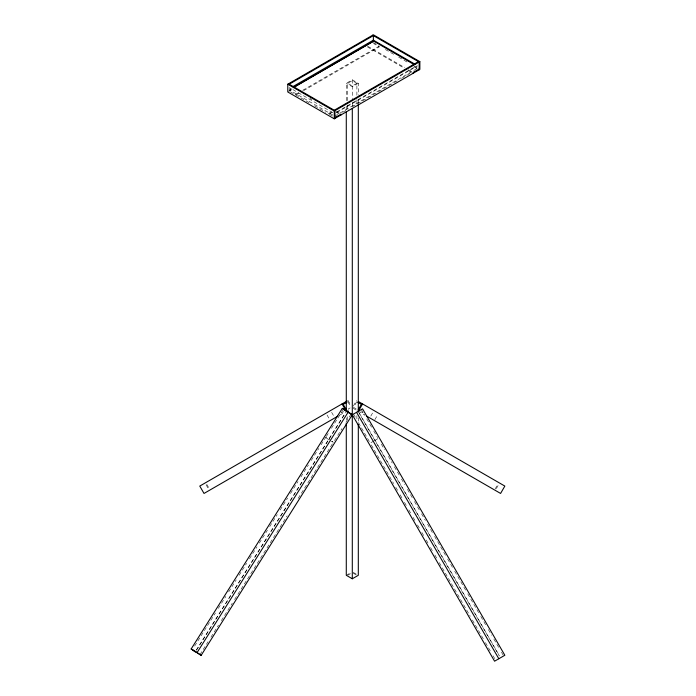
<?xml version="1.0" encoding="UTF-8"?>
<svg xmlns="http://www.w3.org/2000/svg" width="696" height="696" viewBox="0 0 696 696"><rect width="100%" height="100%" fill="white"/><g stroke="black" fill="none" stroke-linecap="round" stroke-linejoin="round"><path stroke-width="0.52" stroke-dasharray="3.48 2.61" d="M353.368 405.986L356.552 400.461M356.761 401.74L353.516 407.369L356.3 408.978M370.794 416.095L373.5 411.406M374.848 419.679L377.554 414.999M495.108 489.053L497.762 484.451M496.335 488.575L498.493 484.825M194.645 646.071L215.429 612.985M218.318 608.382L225.826 596.437M228.714 591.844L236.222 579.899M239.102 575.296L246.61 563.351M249.499 558.758L257.007 546.804M259.312 543.132L267.394 530.265M269.709 526.585L277.217 514.64M280.105 510.046L287.605 498.092M290.493 493.499L298.001 481.554M300.889 476.96L308.389 465.006M311.277 460.413L318.785 448.468M321.1 444.788L325.719 437.436L330.304 440.09M326.285 436.522L329.156 431.955M331.453 428.301L343.502 409.126M196.281 650.081L345.138 413.137M196.524 650.142L346.53 411.362M199.961 654.632L208.043 641.764M210.931 637.171L218.44 625.217M221.328 620.623L232.299 603.162M234.604 599.482L287.144 515.849M298.114 498.388L333.34 442.325L331.827 441.203M334.489 440.498L341.945 428.623M345.955 422.228L351.123 414.016M291.911 88.766L288.475 90.75L310.799 103.634M288.475 91.567L293.155 88.871M295.2 94.63L298.941 92.472M302.682 90.315L379.381 46.032M296.139 94.917L298.941 93.29M303.621 90.593L379.381 46.858L373.491 43.457M346.286 100.668L346.286 83.294L352.298 79.823L358.31 83.294L358.31 95.239M347.704 100.668L347.704 83.294L352.298 80.64L356.891 83.294L356.891 95.239M356.891 83.294L352.298 85.947L347.704 83.294M358.31 83.294L352.298 86.765L346.286 83.294M328.251 113.718L331.992 111.551M329.182 113.996L331.992 112.378M336.96 111.804L416.434 65.929M336.551 112.648L417.731 65.781M334.68 116.128L417.731 68.173M342.684 112.326L348.296 109.089M352.037 106.923L397.86 80.466M401.601 78.309L410.022 73.445M341.788 412.737L343.702 411.632M348.296 408.978L350.166 407.9M339.735 415.086L344.816 412.154M345.747 411.614L350.584 408.822M373.926 440.942L370.255 443.065L358.37 422.489M374.848 440.411L378.093 438.532L379.181 440.42M346.286 575.305L350.584 572.825M347.704 575.305L350.462 573.713M373.361 42.56L378.911 45.762M385.384 49.503L393.701 54.305M398.695 57.185L407.56 62.309M414.033 66.042L418 68.33M414.111 66.903L417.47 68.843M367.575 46.162L404.767 67.634M408.491 69.783L411.275 71.392M367.575 46.98L403.837 67.921M408.491 70.601L411.275 72.21M336.333 111.438L339.126 113.048M336.333 112.256L339.126 113.874M309.998 98.397L311.86 99.476M332.836 112.656L290.319 88.114L290.319 90.515L332.836 115.058M314.514 105.783L325.676 112.23M329.391 114.37L333.114 116.519M360.893 411.632L362.816 412.737M353.159 408.326L356.978 410.527M357.918 411.066L364.869 415.086M331.505 441.264L333.34 442.325M353.159 572.33L356.596 574.313M353.22 573.182L356.891 575.305M325.719 437.436L328.747 439.672M361.355 409.544L364.591 415.155M366.749 418.896L371.612 427.309M373.769 431.05L377.554 437.601M381.356 444.187L384.61 449.833M388.42 456.419L392.222 463.005M394.397 466.772L399.286 475.246M401.462 479.013L404.724 484.66M407.438 489.366L412.328 497.84M414.503 501.598L419.392 510.072M421.567 513.839L425.369 520.425M427.544 524.192L432.433 532.666M434.608 536.433L445.483 555.251M447.65 559.018L452.548 567.492M454.714 571.259L465.589 590.086M467.764 593.845L478.63 612.671M480.805 616.438L485.695 624.912M488.409 629.619L491.672 635.265M493.847 639.032L498.736 647.506M501.459 652.213L503.626 655.971M359.397 413.18L499.502 655.85M358.109 411.414L499.293 655.963M348.052 400.461L350.706 405.063M347.843 401.74L350.549 406.429M353.516 414.068L356.213 418.748M371.342 444.944L393.623 483.537M395.798 487.304L397.964 491.072M400.139 494.83L402.314 498.597M404.489 502.364L406.664 506.131M408.839 509.89L411.014 513.657M413.18 517.424L415.355 521.191M417.53 524.958L419.705 528.716M421.88 532.483L424.055 536.251M426.23 540.018L428.405 543.776M430.572 547.543L432.747 551.31M434.922 555.077L437.097 558.845M439.272 562.603L470.244 616.256M472.419 620.023L483.294 638.85M485.46 642.617L490.358 651.091M493.072 655.797L494.699 658.616M331.644 412.345L334.35 417.035M327.05 414.999L329.756 419.679M206.834 484.451L208.965 488.131M206.103 484.825L208.269 488.575M358.31 99.58L358.31 103.93M358.31 417.817L358.31 421.071M356.891 99.58L356.891 103.93M356.891 415.642L356.891 418.905M352.298 79.823L352.298 98.71M352.298 102.234L352.298 107.401M347.704 105.018L347.704 109.359M347.704 416.73L347.704 418.905M346.286 106.097L346.286 109.359M346.286 417.817L346.286 419.984M289.188 87.191L289.188 91.159"/><path stroke-width="1.04" d="M358.109 410.022L361.355 404.393L357.683 402.271M362.564 403.932L358.31 411.301L358.31 103.93M191.156 648.985L342.319 408.369L352.298 414.772L494.578 661.2L504.844 655.275L362.564 408.848L352.298 414.772L201.135 655.388L191.156 648.985L197.168 652.457L348.331 411.849M287.77 84.216L373.361 34.8L419.862 61.648L419.862 69.409L334.263 118.825L287.77 91.985L287.77 84.216L334.263 111.064L419.862 61.648M289.188 84.216L373.361 35.618L373.361 40.577M293.112 86.495L373.361 40.168L414.955 64.18M293.277 87.522L373.682 41.108L413.642 64.319M294.217 87.13L373.682 41.108M334.263 110.246L418.444 61.648M334.976 117.598L340.988 114.127L340.988 114.944M419.149 69L413.137 72.471L413.137 73.289M347.191 400.957L199.761 486.078L204.015 493.447L337.865 416.165M346.921 402.271L343.189 404.428L346.495 410.022M346.286 423.246L346.286 575.305L352.298 578.776L358.31 575.305L358.31 424.334M372.656 35.209L419.149 62.057L419.149 69.817M288.475 83.807L334.976 110.655L334.976 118.416M358.266 401.453L504.844 486.078L500.589 493.447L366.34 415.93M346.53 411.362L351.445 414.277M351.123 414.016L343.502 409.126L345.016 410.249M342.319 408.369L344.703 410.127M196.933 652.396L201.135 655.388M192.34 649.742L195.367 651.978M356.552 412.319L498.832 658.747M342.04 403.932L346.286 411.301L346.286 111.534M352.298 108.489L352.298 578.776M334.263 111.064L334.263 118.825"/></g></svg>
